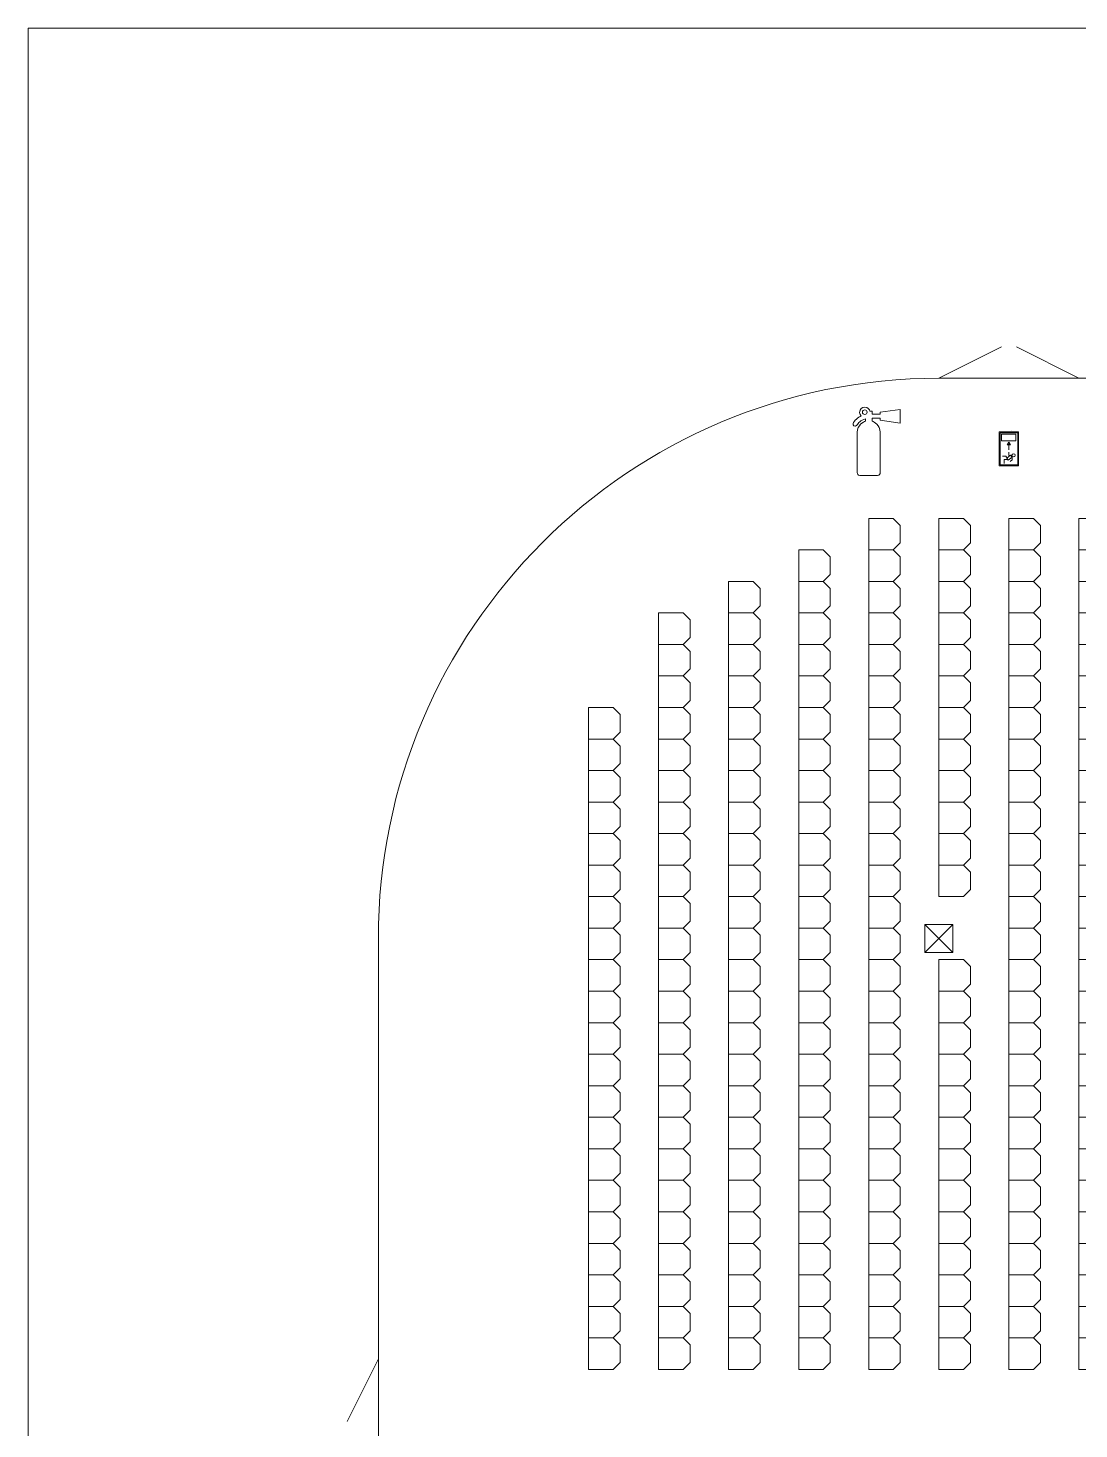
# Model space of a CAD drawing. Header units: metres. Extents: x -5 to 50, y -3 to 37.
# Drawn here: x -5 to 10, y 17 to 37 of the extents above; entities that cross this region are included whole.
import ezdxf

# ---------------------------------------------------------------- set-up
doc = ezdxf.new("R2010")
doc.units = ezdxf.units.M
for name, color, linetype, lineweight, true_color in [('Interior', 6, 'Continuous', 0, 0xff00ff), ('Meta', 178, 'Continuous', 0, 0x000000), ('Symbols', 5, 'Continuous', 0, 0x0000ff), ('Tent', 178, 'Continuous', 0, 0x000000)]:
    doc.layers.add(name, color=color, linetype=linetype, lineweight=lineweight, true_color=true_color)

msp = doc.modelspace()

# ---------------------------------------------------------------- linework, layer by layer
at = {"layer": 'Interior', "flags": 128}
for points in [[(7.35, 30), (7.45, 29.9), (7.45, 29.65), (7.35, 29.55), (7, 29.55), (7, 30)], [(8.35, 30), (8.45, 29.9), (8.45, 29.65), (8.35, 29.55), (8, 29.55), (8, 30)], [(9.35, 30), (9.45, 29.9), (9.45, 29.65), (9.35, 29.55), (9, 29.55), (9, 30)], [(10.35, 30), (10.45, 29.9), (10.45, 29.65), (10.35, 29.55), (10, 29.55), (10, 30)], [(6.35, 29.55), (6.45, 29.45), (6.45, 29.2), (6.35, 29.1), (6, 29.1), (6, 29.55)], [(7.35, 29.55), (7.45, 29.45), (7.45, 29.2), (7.35, 29.1), (7, 29.1), (7, 29.55)], [(8.35, 29.55), (8.45, 29.45), (8.45, 29.2), (8.35, 29.1), (8, 29.1), (8, 29.55)], [(9.35, 29.55), (9.45, 29.45), (9.45, 29.2), (9.35, 29.1), (9, 29.1), (9, 29.55)], [(10.35, 29.55), (10.45, 29.45), (10.45, 29.2), (10.35, 29.1), (10, 29.1), (10, 29.55)], [(5.35, 29.1), (5.45, 29), (5.45, 28.75), (5.35, 28.65), (5, 28.65), (5, 29.1)], [(6.35, 29.1), (6.45, 29), (6.45, 28.75), (6.35, 28.65), (6, 28.65), (6, 29.1)], [(7.35, 29.1), (7.45, 29), (7.45, 28.75), (7.35, 28.65), (7, 28.65), (7, 29.1)], [(8.35, 29.1), (8.45, 29), (8.45, 28.75), (8.35, 28.65), (8, 28.65), (8, 29.1)], [(9.35, 29.1), (9.45, 29), (9.45, 28.75), (9.35, 28.65), (9, 28.65), (9, 29.1)], [(10.35, 29.1), (10.45, 29), (10.45, 28.75), (10.35, 28.65), (10, 28.65), (10, 29.1)], [(4.35, 28.65), (4.45, 28.55), (4.45, 28.3), (4.35, 28.2), (4, 28.2), (4, 28.65)], [(5.35, 28.65), (5.45, 28.55), (5.45, 28.3), (5.35, 28.2), (5, 28.2), (5, 28.65)], [(6.35, 28.65), (6.45, 28.55), (6.45, 28.3), (6.35, 28.2), (6, 28.2), (6, 28.65)], [(7.35, 28.65), (7.45, 28.55), (7.45, 28.3), (7.35, 28.2), (7, 28.2), (7, 28.65)], [(8.35, 28.65), (8.45, 28.55), (8.45, 28.3), (8.35, 28.2), (8, 28.2), (8, 28.65)], [(9.35, 28.65), (9.45, 28.55), (9.45, 28.3), (9.35, 28.2), (9, 28.2), (9, 28.65)], [(10.35, 28.65), (10.45, 28.55), (10.45, 28.3), (10.35, 28.2), (10, 28.2), (10, 28.65)], [(4.35, 28.2), (4.45, 28.1), (4.45, 27.85), (4.35, 27.75), (4, 27.75), (4, 28.2)], [(5.35, 28.2), (5.45, 28.1), (5.45, 27.85), (5.35, 27.75), (5, 27.75), (5, 28.2)], [(6.35, 28.2), (6.45, 28.1), (6.45, 27.85), (6.35, 27.75), (6, 27.75), (6, 28.2)], [(7.35, 28.2), (7.45, 28.1), (7.45, 27.85), (7.35, 27.75), (7, 27.75), (7, 28.2)], [(8.35, 28.2), (8.45, 28.1), (8.45, 27.85), (8.35, 27.75), (8, 27.75), (8, 28.2)], [(9.35, 28.2), (9.45, 28.1), (9.45, 27.85), (9.35, 27.75), (9, 27.75), (9, 28.2)], [(10.35, 28.2), (10.45, 28.1), (10.45, 27.85), (10.35, 27.75), (10, 27.75), (10, 28.2)], [(4.35, 27.75), (4.45, 27.65), (4.45, 27.4), (4.35, 27.3), (4, 27.3), (4, 27.75)], [(5.35, 27.75), (5.45, 27.65), (5.45, 27.4), (5.35, 27.3), (5, 27.3), (5, 27.75)], [(6.35, 27.75), (6.45, 27.65), (6.45, 27.4), (6.35, 27.3), (6, 27.3), (6, 27.75)], [(7.35, 27.75), (7.45, 27.65), (7.45, 27.4), (7.35, 27.3), (7, 27.3), (7, 27.75)], [(8.35, 27.75), (8.45, 27.65), (8.45, 27.4), (8.35, 27.3), (8, 27.3), (8, 27.75)], [(9.35, 27.75), (9.45, 27.65), (9.45, 27.4), (9.35, 27.3), (9, 27.3), (9, 27.75)], [(10.35, 27.75), (10.45, 27.65), (10.45, 27.4), (10.35, 27.3), (10, 27.3), (10, 27.75)], [(3.35, 27.3), (3.45, 27.2), (3.45, 26.95), (3.35, 26.85), (3, 26.85), (3, 27.3)], [(4.35, 27.3), (4.45, 27.2), (4.45, 26.95), (4.35, 26.85), (4, 26.85), (4, 27.3)], [(5.35, 27.3), (5.45, 27.2), (5.45, 26.95), (5.35, 26.85), (5, 26.85), (5, 27.3)], [(6.35, 27.3), (6.45, 27.2), (6.45, 26.95), (6.35, 26.85), (6, 26.85), (6, 27.3)], [(7.35, 27.3), (7.45, 27.2), (7.45, 26.95), (7.35, 26.85), (7, 26.85), (7, 27.3)], [(8.35, 27.3), (8.45, 27.2), (8.45, 26.95), (8.35, 26.85), (8, 26.85), (8, 27.3)], [(9.35, 27.3), (9.45, 27.2), (9.45, 26.95), (9.35, 26.85), (9, 26.85), (9, 27.3)], [(10.35, 27.3), (10.45, 27.2), (10.45, 26.95), (10.35, 26.85), (10, 26.85), (10, 27.3)], [(3.35, 26.85), (3.45, 26.75), (3.45, 26.5), (3.35, 26.4), (3, 26.4), (3, 26.85)], [(4.35, 26.85), (4.45, 26.75), (4.45, 26.5), (4.35, 26.4), (4, 26.4), (4, 26.85)], [(5.35, 26.85), (5.45, 26.75), (5.45, 26.5), (5.35, 26.4), (5, 26.4), (5, 26.85)], [(6.35, 26.85), (6.45, 26.75), (6.45, 26.5), (6.35, 26.4), (6, 26.4), (6, 26.85)], [(7.35, 26.85), (7.45, 26.75), (7.45, 26.5), (7.35, 26.4), (7, 26.4), (7, 26.85)], [(8.35, 26.85), (8.45, 26.75), (8.45, 26.5), (8.35, 26.4), (8, 26.4), (8, 26.85)], [(9.35, 26.85), (9.45, 26.75), (9.45, 26.5), (9.35, 26.4), (9, 26.4), (9, 26.85)], [(10.35, 26.85), (10.45, 26.75), (10.45, 26.5), (10.35, 26.4), (10, 26.4), (10, 26.85)], [(3.35, 26.4), (3.45, 26.3), (3.45, 26.05), (3.35, 25.95), (3, 25.95), (3, 26.4)], [(4.35, 26.4), (4.45, 26.3), (4.45, 26.05), (4.35, 25.95), (4, 25.95), (4, 26.4)], [(5.35, 26.4), (5.45, 26.3), (5.45, 26.05), (5.35, 25.95), (5, 25.95), (5, 26.4)], [(6.35, 26.4), (6.45, 26.3), (6.45, 26.05), (6.35, 25.95), (6, 25.95), (6, 26.4)], [(7.35, 26.4), (7.45, 26.3), (7.45, 26.05), (7.35, 25.95), (7, 25.95), (7, 26.4)], [(8.35, 26.4), (8.45, 26.3), (8.45, 26.05), (8.35, 25.95), (8, 25.95), (8, 26.4)], [(9.35, 26.4), (9.45, 26.3), (9.45, 26.05), (9.35, 25.95), (9, 25.95), (9, 26.4)], [(10.35, 26.4), (10.45, 26.3), (10.45, 26.05), (10.35, 25.95), (10, 25.95), (10, 26.4)], [(3.35, 25.95), (3.45, 25.85), (3.45, 25.6), (3.35, 25.5), (3, 25.5), (3, 25.95)], [(4.35, 25.95), (4.45, 25.85), (4.45, 25.6), (4.35, 25.5), (4, 25.5), (4, 25.95)], [(5.35, 25.95), (5.45, 25.85), (5.45, 25.6), (5.35, 25.5), (5, 25.5), (5, 25.95)], [(6.35, 25.95), (6.45, 25.85), (6.45, 25.6), (6.35, 25.5), (6, 25.5), (6, 25.95)], [(7.35, 25.95), (7.45, 25.85), (7.45, 25.6), (7.35, 25.5), (7, 25.5), (7, 25.95)], [(8.35, 25.95), (8.45, 25.85), (8.45, 25.6), (8.35, 25.5), (8, 25.5), (8, 25.95)], [(9.35, 25.95), (9.45, 25.85), (9.45, 25.6), (9.35, 25.5), (9, 25.5), (9, 25.95)], [(10.35, 25.95), (10.45, 25.85), (10.45, 25.6), (10.35, 25.5), (10, 25.5), (10, 25.95)], [(3.35, 25.5), (3.45, 25.4), (3.45, 25.15), (3.35, 25.05), (3, 25.05), (3, 25.5)], [(4.35, 25.5), (4.45, 25.4), (4.45, 25.15), (4.35, 25.05), (4, 25.05), (4, 25.5)], [(5.35, 25.5), (5.45, 25.4), (5.45, 25.15), (5.35, 25.05), (5, 25.05), (5, 25.5)], [(6.35, 25.5), (6.45, 25.4), (6.45, 25.15), (6.35, 25.05), (6, 25.05), (6, 25.5)], [(7.35, 25.5), (7.45, 25.4), (7.45, 25.15), (7.35, 25.05), (7, 25.05), (7, 25.5)], [(8.35, 25.5), (8.45, 25.4), (8.45, 25.15), (8.35, 25.05), (8, 25.05), (8, 25.5)], [(9.35, 25.5), (9.45, 25.4), (9.45, 25.15), (9.35, 25.05), (9, 25.05), (9, 25.5)], [(10.35, 25.5), (10.45, 25.4), (10.45, 25.15), (10.35, 25.05), (10, 25.05), (10, 25.5)], [(3.35, 25.05), (3.45, 24.95), (3.45, 24.7), (3.35, 24.6), (3, 24.6), (3, 25.05)], [(4.35, 25.05), (4.45, 24.95), (4.45, 24.7), (4.35, 24.6), (4, 24.6), (4, 25.05)], [(5.35, 25.05), (5.45, 24.95), (5.45, 24.7), (5.35, 24.6), (5, 24.6), (5, 25.05)], [(6.35, 25.05), (6.45, 24.95), (6.45, 24.7), (6.35, 24.6), (6, 24.6), (6, 25.05)], [(7.35, 25.05), (7.45, 24.95), (7.45, 24.7), (7.35, 24.6), (7, 24.6), (7, 25.05)], [(8.35, 25.05), (8.45, 24.95), (8.45, 24.7), (8.35, 24.6), (8, 24.6), (8, 25.05)], [(9.35, 25.05), (9.45, 24.95), (9.45, 24.7), (9.35, 24.6), (9, 24.6), (9, 25.05)], [(10.35, 25.05), (10.45, 24.95), (10.45, 24.7), (10.35, 24.6), (10, 24.6), (10, 25.05)], [(3.35, 24.6), (3.45, 24.5), (3.45, 24.25), (3.35, 24.15), (3, 24.15), (3, 24.6)], [(4.35, 24.6), (4.45, 24.5), (4.45, 24.25), (4.35, 24.15), (4, 24.15), (4, 24.6)], [(5.35, 24.6), (5.45, 24.5), (5.45, 24.25), (5.35, 24.15), (5, 24.15), (5, 24.6)], [(6.35, 24.6), (6.45, 24.5), (6.45, 24.25), (6.35, 24.15), (6, 24.15), (6, 24.6)], [(7.35, 24.6), (7.45, 24.5), (7.45, 24.25), (7.35, 24.15), (7, 24.15), (7, 24.6)], [(9.35, 24.6), (9.45, 24.5), (9.45, 24.25), (9.35, 24.15), (9, 24.15), (9, 24.6)], [(10.35, 24.6), (10.45, 24.5), (10.45, 24.25), (10.35, 24.15), (10, 24.15), (10, 24.6)], [(3.35, 24.15), (3.45, 24.05), (3.45, 23.8), (3.35, 23.7), (3, 23.7), (3, 24.15)], [(4.35, 24.15), (4.45, 24.05), (4.45, 23.8), (4.35, 23.7), (4, 23.7), (4, 24.15)], [(5.35, 24.15), (5.45, 24.05), (5.45, 23.8), (5.35, 23.7), (5, 23.7), (5, 24.15)], [(6.35, 24.15), (6.45, 24.05), (6.45, 23.8), (6.35, 23.7), (6, 23.7), (6, 24.15)], [(7.35, 24.15), (7.45, 24.05), (7.45, 23.8), (7.35, 23.7), (7, 23.7), (7, 24.15)], [(9.35, 24.15), (9.45, 24.05), (9.45, 23.8), (9.35, 23.7), (9, 23.7), (9, 24.15)], [(10.35, 24.15), (10.45, 24.05), (10.45, 23.8), (10.35, 23.7), (10, 23.7), (10, 24.15)], [(3.35, 23.7), (3.45, 23.6), (3.45, 23.35), (3.35, 23.25), (3, 23.25), (3, 23.7)], [(4.35, 23.7), (4.45, 23.6), (4.45, 23.35), (4.35, 23.25), (4, 23.25), (4, 23.7)], [(5.35, 23.7), (5.45, 23.6), (5.45, 23.35), (5.35, 23.25), (5, 23.25), (5, 23.7)], [(6.35, 23.7), (6.45, 23.6), (6.45, 23.35), (6.35, 23.25), (6, 23.25), (6, 23.7)], [(7.35, 23.7), (7.45, 23.6), (7.45, 23.35), (7.35, 23.25), (7, 23.25), (7, 23.7)], [(8.35, 23.7), (8.45, 23.6), (8.45, 23.35), (8.35, 23.25), (8, 23.25), (8, 23.7)], [(9.35, 23.7), (9.45, 23.6), (9.45, 23.35), (9.35, 23.25), (9, 23.25), (9, 23.7)], [(10.35, 23.7), (10.45, 23.6), (10.45, 23.35), (10.35, 23.25), (10, 23.25), (10, 23.7)], [(3.35, 23.25), (3.45, 23.15), (3.45, 22.9), (3.35, 22.8), (3, 22.8), (3, 23.25)], [(4.35, 23.25), (4.45, 23.15), (4.45, 22.9), (4.35, 22.8), (4, 22.8), (4, 23.25)], [(5.35, 23.25), (5.45, 23.15), (5.45, 22.9), (5.35, 22.8), (5, 22.8), (5, 23.25)], [(6.35, 23.25), (6.45, 23.15), (6.45, 22.9), (6.35, 22.8), (6, 22.8), (6, 23.25)], [(7.35, 23.25), (7.45, 23.15), (7.45, 22.9), (7.35, 22.8), (7, 22.8), (7, 23.25)], [(8.35, 23.25), (8.45, 23.15), (8.45, 22.9), (8.35, 22.8), (8, 22.8), (8, 23.25)], [(9.35, 23.25), (9.45, 23.15), (9.45, 22.9), (9.35, 22.8), (9, 22.8), (9, 23.25)], [(10.35, 23.25), (10.45, 23.15), (10.45, 22.9), (10.35, 22.8), (10, 22.8), (10, 23.25)], [(3.35, 22.8), (3.45, 22.7), (3.45, 22.45), (3.35, 22.35), (3, 22.35), (3, 22.8)], [(4.35, 22.8), (4.45, 22.7), (4.45, 22.45), (4.35, 22.35), (4, 22.35), (4, 22.8)], [(5.35, 22.8), (5.45, 22.7), (5.45, 22.45), (5.35, 22.35), (5, 22.35), (5, 22.8)], [(6.35, 22.8), (6.45, 22.7), (6.45, 22.45), (6.35, 22.35), (6, 22.35), (6, 22.8)], [(7.35, 22.8), (7.45, 22.7), (7.45, 22.45), (7.35, 22.35), (7, 22.35), (7, 22.8)], [(8.35, 22.8), (8.45, 22.7), (8.45, 22.45), (8.35, 22.35), (8, 22.35), (8, 22.8)], [(9.35, 22.8), (9.45, 22.7), (9.45, 22.45), (9.35, 22.35), (9, 22.35), (9, 22.8)], [(10.35, 22.8), (10.45, 22.7), (10.45, 22.45), (10.35, 22.35), (10, 22.35), (10, 22.8)], [(3.35, 22.35), (3.45, 22.25), (3.45, 22), (3.35, 21.9), (3, 21.9), (3, 22.35)], [(4.35, 22.35), (4.45, 22.25), (4.45, 22), (4.35, 21.9), (4, 21.9), (4, 22.35)], [(5.35, 22.35), (5.45, 22.25), (5.45, 22), (5.35, 21.9), (5, 21.9), (5, 22.35)], [(6.35, 22.35), (6.45, 22.25), (6.45, 22), (6.35, 21.9), (6, 21.9), (6, 22.35)], [(7.35, 22.35), (7.45, 22.25), (7.45, 22), (7.35, 21.9), (7, 21.9), (7, 22.35)], [(8.35, 22.35), (8.45, 22.25), (8.45, 22), (8.35, 21.9), (8, 21.9), (8, 22.35)], [(9.35, 22.35), (9.45, 22.25), (9.45, 22), (9.35, 21.9), (9, 21.9), (9, 22.35)], [(10.35, 22.35), (10.45, 22.25), (10.45, 22), (10.35, 21.9), (10, 21.9), (10, 22.35)], [(3.35, 21.9), (3.45, 21.8), (3.45, 21.55), (3.35, 21.45), (3, 21.45), (3, 21.9)], [(4.35, 21.9), (4.45, 21.8), (4.45, 21.55), (4.35, 21.45), (4, 21.45), (4, 21.9)], [(5.35, 21.9), (5.45, 21.8), (5.45, 21.55), (5.35, 21.45), (5, 21.45), (5, 21.9)], [(6.35, 21.9), (6.45, 21.8), (6.45, 21.55), (6.35, 21.45), (6, 21.45), (6, 21.9)], [(7.35, 21.9), (7.45, 21.8), (7.45, 21.55), (7.35, 21.45), (7, 21.45), (7, 21.9)], [(8.35, 21.9), (8.45, 21.8), (8.45, 21.55), (8.35, 21.45), (8, 21.45), (8, 21.9)], [(9.35, 21.9), (9.45, 21.8), (9.45, 21.55), (9.35, 21.45), (9, 21.45), (9, 21.9)], [(10.35, 21.9), (10.45, 21.8), (10.45, 21.55), (10.35, 21.45), (10, 21.45), (10, 21.9)], [(3.35, 21.45), (3.45, 21.35), (3.45, 21.1), (3.35, 21), (3, 21), (3, 21.45)], [(4.35, 21.45), (4.45, 21.35), (4.45, 21.1), (4.35, 21), (4, 21), (4, 21.45)], [(5.35, 21.45), (5.45, 21.35), (5.45, 21.1), (5.35, 21), (5, 21), (5, 21.45)], [(6.35, 21.45), (6.45, 21.35), (6.45, 21.1), (6.35, 21), (6, 21), (6, 21.45)], [(7.35, 21.45), (7.45, 21.35), (7.45, 21.1), (7.35, 21), (7, 21), (7, 21.45)], [(8.35, 21.45), (8.45, 21.35), (8.45, 21.1), (8.35, 21), (8, 21), (8, 21.45)], [(9.35, 21.45), (9.45, 21.35), (9.45, 21.1), (9.35, 21), (9, 21), (9, 21.45)], [(10.35, 21.45), (10.45, 21.35), (10.45, 21.1), (10.35, 21), (10, 21), (10, 21.45)], [(3.35, 21), (3.45, 20.9), (3.45, 20.65), (3.35, 20.55), (3, 20.55), (3, 21)], [(4.35, 21), (4.45, 20.9), (4.45, 20.65), (4.35, 20.55), (4, 20.55), (4, 21)], [(5.35, 21), (5.45, 20.9), (5.45, 20.65), (5.35, 20.55), (5, 20.55), (5, 21)], [(6.35, 21), (6.45, 20.9), (6.45, 20.65), (6.35, 20.55), (6, 20.55), (6, 21)], [(7.35, 21), (7.45, 20.9), (7.45, 20.65), (7.35, 20.55), (7, 20.55), (7, 21)], [(8.35, 21), (8.45, 20.9), (8.45, 20.65), (8.35, 20.55), (8, 20.55), (8, 21)], [(9.35, 21), (9.45, 20.9), (9.45, 20.65), (9.35, 20.55), (9, 20.55), (9, 21)], [(10.35, 21), (10.45, 20.9), (10.45, 20.65), (10.35, 20.55), (10, 20.55), (10, 21)], [(3.35, 20.55), (3.45, 20.45), (3.45, 20.2), (3.35, 20.1), (3, 20.1), (3, 20.55)], [(4.35, 20.55), (4.45, 20.45), (4.45, 20.2), (4.35, 20.1), (4, 20.1), (4, 20.55)], [(5.35, 20.55), (5.45, 20.45), (5.45, 20.2), (5.35, 20.1), (5, 20.1), (5, 20.55)], [(6.35, 20.55), (6.45, 20.45), (6.45, 20.2), (6.35, 20.1), (6, 20.1), (6, 20.55)], [(7.35, 20.55), (7.45, 20.45), (7.45, 20.2), (7.35, 20.1), (7, 20.1), (7, 20.55)], [(8.35, 20.55), (8.45, 20.45), (8.45, 20.2), (8.35, 20.1), (8, 20.1), (8, 20.55)], [(9.35, 20.55), (9.45, 20.45), (9.45, 20.2), (9.35, 20.1), (9, 20.1), (9, 20.55)], [(10.35, 20.55), (10.45, 20.45), (10.45, 20.2), (10.35, 20.1), (10, 20.1), (10, 20.55)], [(3.35, 20.1), (3.45, 20), (3.45, 19.75), (3.35, 19.65), (3, 19.65), (3, 20.1)], [(4.35, 20.1), (4.45, 20), (4.45, 19.75), (4.35, 19.65), (4, 19.65), (4, 20.1)], [(5.35, 20.1), (5.45, 20), (5.45, 19.75), (5.35, 19.65), (5, 19.65), (5, 20.1)], [(6.35, 20.1), (6.45, 20), (6.45, 19.75), (6.35, 19.65), (6, 19.65), (6, 20.1)], [(7.35, 20.1), (7.45, 20), (7.45, 19.75), (7.35, 19.65), (7, 19.65), (7, 20.1)], [(8.35, 20.1), (8.45, 20), (8.45, 19.75), (8.35, 19.65), (8, 19.65), (8, 20.1)], [(9.35, 20.1), (9.45, 20), (9.45, 19.75), (9.35, 19.65), (9, 19.65), (9, 20.1)], [(10.35, 20.1), (10.45, 20), (10.45, 19.75), (10.35, 19.65), (10, 19.65), (10, 20.1)], [(3.35, 19.65), (3.45, 19.55), (3.45, 19.3), (3.35, 19.2), (3, 19.2), (3, 19.65)], [(4.35, 19.65), (4.45, 19.55), (4.45, 19.3), (4.35, 19.2), (4, 19.2), (4, 19.65)], [(5.35, 19.65), (5.45, 19.55), (5.45, 19.3), (5.35, 19.2), (5, 19.2), (5, 19.65)], [(6.35, 19.65), (6.45, 19.55), (6.45, 19.3), (6.35, 19.2), (6, 19.2), (6, 19.65)], [(7.35, 19.65), (7.45, 19.55), (7.45, 19.3), (7.35, 19.2), (7, 19.2), (7, 19.65)], [(8.35, 19.65), (8.45, 19.55), (8.45, 19.3), (8.35, 19.2), (8, 19.2), (8, 19.65)], [(9.35, 19.65), (9.45, 19.55), (9.45, 19.3), (9.35, 19.2), (9, 19.2), (9, 19.65)], [(10.35, 19.65), (10.45, 19.55), (10.45, 19.3), (10.35, 19.2), (10, 19.2), (10, 19.65)], [(3.35, 19.2), (3.45, 19.1), (3.45, 18.85), (3.35, 18.75), (3, 18.75), (3, 19.2)], [(4.35, 19.2), (4.45, 19.1), (4.45, 18.85), (4.35, 18.75), (4, 18.75), (4, 19.2)], [(5.35, 19.2), (5.45, 19.1), (5.45, 18.85), (5.35, 18.75), (5, 18.75), (5, 19.2)], [(6.35, 19.2), (6.45, 19.1), (6.45, 18.85), (6.35, 18.75), (6, 18.75), (6, 19.2)], [(7.35, 19.2), (7.45, 19.1), (7.45, 18.85), (7.35, 18.75), (7, 18.75), (7, 19.2)], [(8.35, 19.2), (8.45, 19.1), (8.45, 18.85), (8.35, 18.75), (8, 18.75), (8, 19.2)], [(9.35, 19.2), (9.45, 19.1), (9.45, 18.85), (9.35, 18.75), (9, 18.75), (9, 19.2)], [(10.35, 19.2), (10.45, 19.1), (10.45, 18.85), (10.35, 18.75), (10, 18.75), (10, 19.2)], [(3.35, 18.75), (3.45, 18.65), (3.45, 18.4), (3.35, 18.3), (3, 18.3), (3, 18.75)], [(4.35, 18.75), (4.45, 18.65), (4.45, 18.4), (4.35, 18.3), (4, 18.3), (4, 18.75)], [(5.35, 18.75), (5.45, 18.65), (5.45, 18.4), (5.35, 18.3), (5, 18.3), (5, 18.75)], [(6.35, 18.75), (6.45, 18.65), (6.45, 18.4), (6.35, 18.3), (6, 18.3), (6, 18.75)], [(7.35, 18.75), (7.45, 18.65), (7.45, 18.4), (7.35, 18.3), (7, 18.3), (7, 18.75)], [(8.35, 18.75), (8.45, 18.65), (8.45, 18.4), (8.35, 18.3), (8, 18.3), (8, 18.75)], [(9.35, 18.75), (9.45, 18.65), (9.45, 18.4), (9.35, 18.3), (9, 18.3), (9, 18.75)], [(10.35, 18.75), (10.45, 18.65), (10.45, 18.4), (10.35, 18.3), (10, 18.3), (10, 18.75)], [(3.35, 18.3), (3.45, 18.2), (3.45, 17.95), (3.35, 17.85), (3, 17.85), (3, 18.3)], [(4.35, 18.3), (4.45, 18.2), (4.45, 17.95), (4.35, 17.85), (4, 17.85), (4, 18.3)], [(5.35, 18.3), (5.45, 18.2), (5.45, 17.95), (5.35, 17.85), (5, 17.85), (5, 18.3)], [(6.35, 18.3), (6.45, 18.2), (6.45, 17.95), (6.35, 17.85), (6, 17.85), (6, 18.3)], [(7.35, 18.3), (7.45, 18.2), (7.45, 17.95), (7.35, 17.85), (7, 17.85), (7, 18.3)], [(8.35, 18.3), (8.45, 18.2), (8.45, 17.95), (8.35, 17.85), (8, 17.85), (8, 18.3)], [(9.35, 18.3), (9.45, 18.2), (9.45, 17.95), (9.35, 17.85), (9, 17.85), (9, 18.3)], [(10.35, 18.3), (10.45, 18.2), (10.45, 17.95), (10.35, 17.85), (10, 17.85), (10, 18.3)]]:
    msp.add_lwpolyline(points, close=True, dxfattribs=at)
at = {"layer": 'Meta', "flags": 128}
msp.add_lwpolyline([(50, -3), (50, 37), (-5, 37), (-5, -3)], close=True, dxfattribs=at)
at = {"layer": 'Symbols'}
for p, q in [((6.943, 31.483), (6.943, 31.483)), ((6.954, 31.421), (6.954, 31.387)), ((7.046, 31.529), (7.013, 31.529)), ((7.046, 31.487), (7.046, 31.529)), ((7.162, 31.487), (7.046, 31.487)), ((7.046, 31.387), (7.046, 31.428)), ((7.046, 31.428), (7.162, 31.428)), ((7.448, 31.555), (7.162, 31.514)), ((7.162, 31.514), (7.162, 31.487)), ((7.162, 31.428), (7.162, 31.403)), ((7.162, 31.403), (7.448, 31.36)), ((7.448, 31.36), (7.448, 31.555)), ((6.954, 31.387), (6.954, 31.387)), ((7.162, 30.651), (7.162, 31.23)), ((9.039, 31.25), (9.039, 31.25)), ((9.099, 31.2), (8.895, 31.2)), ((8.895, 31.2), (8.895, 31.109)), ((8.895, 31.109), (9.099, 31.109)), ((8.977, 31.049), (8.999, 31.086)), ((9.021, 31.049), (8.977, 31.049)), ((8.999, 31.086), (9.021, 31.049)), ((8.999, 30.98), (8.999, 31.063)), ((9.021, 31.049), (9.021, 31.049)), ((9.099, 31.109), (9.099, 31.2)), ((8.955, 30.889), (8.908, 30.889)), ((8.934, 30.838), (8.934, 30.785)), ((8.983, 30.838), (8.934, 30.838)), ((8.979, 30.849), (8.955, 30.889)), ((9.024, 30.901), (8.969, 30.86)), ((8.969, 30.86), (8.989, 30.831)), ((8.989, 30.831), (9.048, 30.875)), ((9.001, 30.898), (9.001, 30.943)), ((9.04, 30.898), (9.001, 30.898)), ((9.016, 30.811), (9.047, 30.835)), ((9.048, 30.875), (9.024, 30.901)), ((9.047, 30.88), (9.04, 30.898)), ((9.047, 30.835), (9.047, 30.88)), ((9.048, 30.875), (9.048, 30.875)), ((6.871, 30.613), (7.126, 30.613))]:
    msp.add_line(p, q, dxfattribs=at)
at = {"layer": 'Symbols', "lineweight": 0}
for p, q in [((9.139, 31.235), (8.861, 31.235)), ((8.861, 31.235), (8.861, 30.75)), ((9.125, 31.221), (8.875, 31.221)), ((8.875, 31.221), (8.875, 30.766)), ((9.125, 30.766), (9.125, 31.221)), ((9.139, 30.75), (9.139, 31.235)), ((8.861, 30.75), (9.139, 30.75)), ((8.875, 30.766), (9.125, 30.766)), ((9.125, 30.766), (9.125, 30.766))]:
    msp.add_line(p, q, dxfattribs=at)
at = {"layer": 'Symbols', "flags": 128}
msp.add_lwpolyline([(6.836, 31.23), (6.836, 30.651)], dxfattribs=at)
at = {"layer": 'Symbols'}
msp.add_circle((9.066, 30.9), 0.0232, dxfattribs=at)
for start, end in [(90.001, 179.9955), (180.0072, 269.9997), (0.0013, 89.9932), (270.0061, 359.996)]:
    msp.add_arc((6.943, 31.516), 0.033, start, end, dxfattribs=at)
for points in [[(6.893, 31.463), (6.848, 31.447), (6.789, 31.391), (6.777, 31.357)], [(6.829, 31.329), (6.852, 31.362), (6.878, 31.402), (6.954, 31.421)], [(6.944, 31.589), (6.905, 31.589), (6.869, 31.558), (6.869, 31.512)], [(6.869, 31.512), (6.869, 31.49), (6.882, 31.47), (6.893, 31.463)], [(7.013, 31.529), (7.013, 31.555), (6.984, 31.589), (6.944, 31.589)], [(6.777, 31.357), (6.761, 31.324), (6.806, 31.297), (6.829, 31.329)], [(6.954, 31.387), (6.923, 31.381), (6.836, 31.33), (6.836, 31.23)], [(7.162, 31.23), (7.162, 31.33), (7.078, 31.381), (7.046, 31.387)], [(6.836, 30.651), (6.836, 30.637), (6.842, 30.613), (6.871, 30.613)], [(7.126, 30.613), (7.155, 30.613), (7.162, 30.637), (7.162, 30.651)]]:
    msp.add_open_spline(points, degree=3, dxfattribs=at)
at = {"layer": 'Tent'}
for p, q in [((8, 32), (8.894, 32.447)), ((10, 32), (9.106, 32.447)), ((32, 32), (8, 32)), ((7.8, 23.8), (7.8, 24.2)), ((7.8, 24.2), (8.2, 24.2)), ((7.8, 24.2), (8, 24)), ((8, 24), (8.2, 24.2)), ((8.2, 24.2), (8.2, 23.8)), ((0, 24), (0, 8)), ((7.8, 23.8), (8, 24)), ((8, 24), (8.2, 23.8)), ((8.2, 23.8), (7.8, 23.8)), ((0, 18), (-0.447, 17.106))]:
    msp.add_line(p, q, dxfattribs=at)
msp.add_arc((8, 24), 8, 90, 180, dxfattribs=at)

doc.saveas('drawing.dxf')
